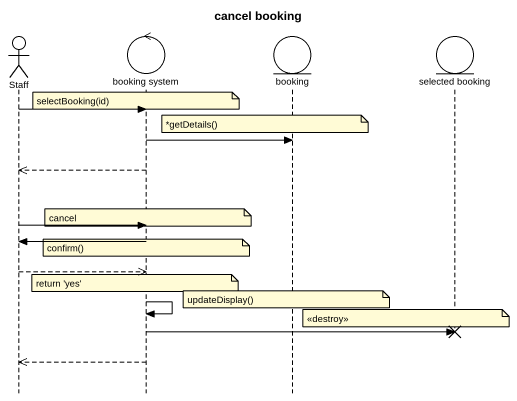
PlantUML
@startuml
title cancel booking
hide footbox
actor Staff
control "booking system" as booking_system
entity booking
entity "selected booking" as selected_booking

note over booking_system : selectBooking(id)
Staff -> booking_system
note over booking : *getDetails()
booking_system -> booking
booking_system -->> Staff
note over booking_system : cancel
Staff -> booking_system
booking_system -> Staff
note over booking_system : confirm()
Staff -->> booking_system
note over booking_system : return 'yes'
note over booking : updateDisplay()
booking_system -> booking_system
note over selected_booking : <<destroy>>
booking_system -> selected_booking !!
booking_system -->> Staff
@enduml
